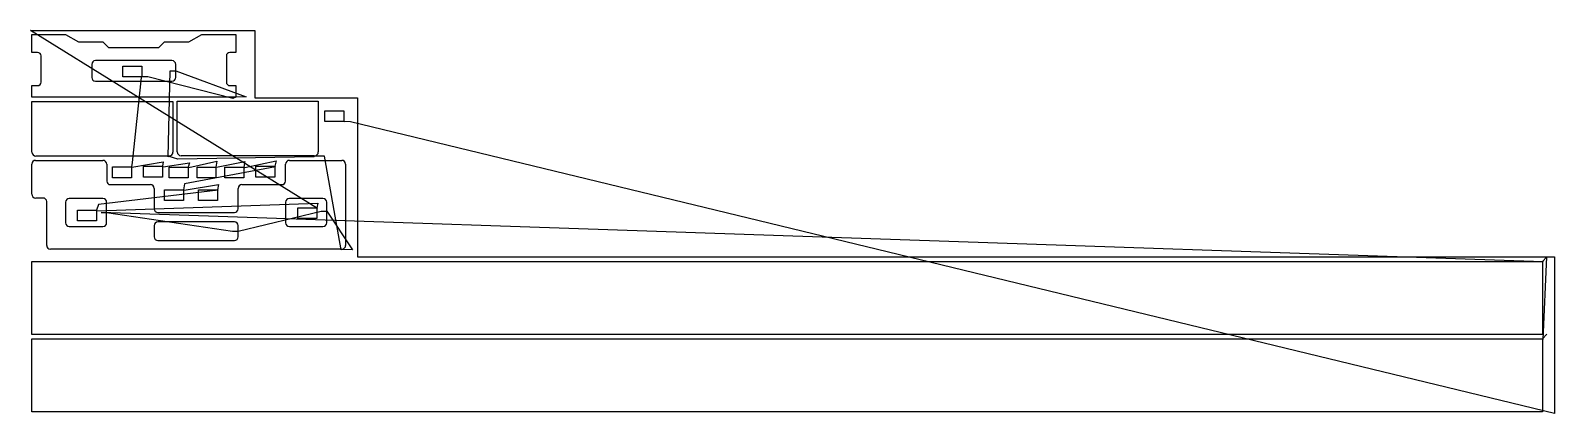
# Model space of a CAD drawing. Header units: metres. Extents: x 0 to 8165, y 0 to 2050.
import ezdxf

# ---------------------------------------------------------------- set-up
doc = ezdxf.new("R2010")
doc.units = ezdxf.units.M

msp = doc.modelspace()

# ---------------------------------------------------------------- linework, layer by layer
at = {"layer": 'TOOL_0'}
for p, q in [((1538.495, 1096.516), (0.002, 2050.027)), ((0.002, 2050.027), (1.002, 2050.027)), ((1.002, 2050.027), (0.002, 2050.027)), ((0.002, 2050.027), (1.002, 2050.027)), ((1.002, 2050.027), (1202.634, 2050.027)), ((1202.634, 2050.027), (1202.634, 1689.569)), ((6.851, 1932.57), (6.851, 2029.37)), ((6.851, 2029.37), (188.212, 2029.37)), ((188.212, 2029.37), (257.494, 1989.37)), ((257.494, 1989.37), (388.3, 1989.37)), ((388.3, 1989.37), (418.3, 1959.37)), ((687.803, 1959.37), (717.803, 1989.37)), ((717.803, 1989.37), (848.609, 1989.37)), ((848.609, 1989.37), (917.891, 2029.37)), ((917.891, 2029.37), (1099.252, 2029.37)), ((1099.252, 2029.37), (1099.252, 1932.57)), ((38.051, 1932.57), (6.851, 1932.57)), ((56.851, 1773.77), (56.851, 1913.77)), ((758.051, 1888.77), (348.051, 1888.77)), ((418.3, 1959.37), (687.803, 1959.37)), ((1049.252, 1913.77), (1049.252, 1773.77)), ((1099.252, 1932.57), (1068.052, 1932.57)), ((328.051, 1868.77), (328.051, 1798.77)), ((495.608, 1801.216), (495.608, 1858.716)), ((495.608, 1858.716), (597.108, 1858.716)), ((597.108, 1801.216), (495.608, 1801.216)), ((592.94, 1797.74), (544.732, 1343.79)), ((597.108, 1801.216), (592.94, 1797.74)), ((597.108, 1858.716), (597.108, 1801.216)), ((627.914, 1802.62), (597.108, 1801.216)), ((1083.19, 1685.601), (627.914, 1802.62)), ((738.183, 1373.322), (748.051, 1833.77)), ((748.051, 1833.77), (778.051, 1833.77)), ((778.051, 1833.77), (778.051, 1868.77)), ((778.051, 1798.77), (778.051, 1833.77)), ((778.051, 1833.77), (1156.224, 1695.684)), ((6.851, 1693.17), (6.851, 1754.97)), ((6.851, 1754.97), (38.051, 1754.97)), ((348.051, 1778.77), (758.051, 1778.77)), ((1068.052, 1754.97), (1099.252, 1754.97)), ((1099.252, 1754.97), (1099.252, 1693.17)), ((1099.251, 1693.17), (6.851, 1693.17)), ((8.001, 1399.016), (8.001, 1669.766)), ((8.001, 1669.766), (763.501, 1669.766)), ((763.501, 1669.766), (763.501, 1399.016)), ((786.543, 1400.218), (786.543, 1670.968)), ((786.543, 1670.968), (1542.043, 1670.968)), ((1099.252, 1693.17), (1083.19, 1685.601)), ((1156.224, 1695.684), (1099.251, 1693.17)), ((1202.634, 1689.569), (1752.517, 1689.569)), ((1542.043, 1670.968), (1542.043, 1400.218)), ((1752.517, 1689.569), (1752.517, 838.964)), ((1577.109, 1562.3), (1577.109, 1619.8)), ((1577.109, 1619.8), (1678.609, 1619.8)), ((1678.609, 1562.3), (1577.109, 1562.3)), ((1678.609, 1562.3), (1676.357, 1558.785)), ((1678.609, 1619.8), (1678.609, 1562.3)), ((1715.137, 1561.217), (1678.609, 1562.3)), ((8164.716, 0), (1715.137, 1561.217)), ((6.852, 1174.416), (6.852, 1335.016)), ((26.852, 1355.016), (388.052, 1355.016)), ((741.251, 1378.266), (28.751, 1378.266)), ((408.652, 1334.416), (408.652, 1244.416)), ((439.315, 1262.138), (439.315, 1319.638)), ((439.315, 1319.638), (540.815, 1319.638)), ((544.732, 1343.79), (540.815, 1319.638)), ((540.815, 1319.638), (540.815, 1262.138)), ((540.815, 1319.638), (543.398, 1318.581)), ((543.398, 1318.581), (711.072, 1346.739)), ((605.588, 1265.776), (605.588, 1323.276)), ((605.588, 1323.276), (707.088, 1323.276)), ((711.072, 1346.739), (707.088, 1323.276)), ((707.088, 1323.276), (707.088, 1265.776)), ((707.088, 1323.276), (710.779, 1320.68)), ((710.779, 1320.68), (851.345, 1342.565)), ((742.797, 1375.693), (738.183, 1373.322)), ((742.798, 1375.694), (741.251, 1378.266)), ((742.681, 1261.609), (742.681, 1319.109)), ((742.681, 1319.109), (844.181, 1319.109)), ((744.25, 1378.32), (742.797, 1375.693)), ((789.312, 1361.929), (742.798, 1375.694)), ((1517.959, 1373.907), (789.312, 1361.929)), ((1519.793, 1379.468), (807.293, 1379.468)), ((1313.259, 1320.55), (825.024, 1229.206)), ((851.345, 1342.565), (844.181, 1319.109)), ((844.181, 1319.109), (844.181, 1261.609)), ((844.181, 1319.109), (848.767, 1316.054)), ((848.767, 1316.054), (997.542, 1349.896)), ((892.238, 1261.61), (892.238, 1319.11)), ((892.238, 1319.11), (993.738, 1319.11)), ((997.542, 1349.896), (993.738, 1319.11)), ((993.738, 1319.11), (993.738, 1261.61)), ((993.738, 1319.11), (996.325, 1317.816)), ((996.325, 1317.816), (1148.596, 1349.59)), ((1041.795, 1261.611), (1041.795, 1319.111)), ((1041.795, 1319.111), (1143.295, 1319.111)), ((1148.596, 1349.59), (1143.295, 1319.111)), ((1143.295, 1319.111), (1143.295, 1261.611)), ((1143.295, 1319.111), (1147.816, 1316.421)), ((1147.816, 1316.421), (1315.339, 1351.55)), ((1207.97, 1265.778), (1207.97, 1323.278)), ((1207.97, 1323.278), (1309.47, 1323.278)), ((1315.339, 1351.55), (1309.47, 1323.278)), ((1309.47, 1323.278), (1309.47, 1265.778)), ((1309.47, 1323.278), (1313.259, 1320.55)), ((1366.452, 1244.416), (1366.452, 1334.416)), ((1387.052, 1355.016), (1668.252, 1355.016)), ((1521.339, 1376.895), (1517.959, 1373.907)), ((1521.34, 1376.896), (1519.793, 1379.468)), ((1522.792, 1379.522), (1521.339, 1376.895)), ((1575.778, 1376.855), (1521.34, 1376.896)), ((1664.731, 875.54), (1575.778, 1376.855)), ((1688.252, 1335.016), (1688.252, 899.816)), ((428.052, 1225.016), (642.552, 1225.016)), ((540.815, 1262.138), (439.315, 1262.138)), ((707.088, 1265.776), (605.588, 1265.776)), ((844.181, 1261.609), (742.681, 1261.609)), ((825.024, 1229.206), (819.298, 1197.149)), ((823.972, 1194.747), (1006.77, 1225.972)), ((993.738, 1261.61), (892.238, 1261.61)), ((1006.77, 1225.972), (1002.09, 1197.149)), ((1143.295, 1261.611), (1041.795, 1261.611)), ((1132.552, 1225.016), (1347.052, 1225.016)), ((1309.47, 1265.778), (1207.97, 1265.778)), ((68.052, 1153.216), (28.052, 1153.216)), ((388.052, 1150.416), (208.052, 1150.416)), ((1006.039, 1195.702), (364.11, 1119.147)), ((663.152, 1204.416), (663.152, 1095.416)), ((717.798, 1139.649), (717.798, 1197.149)), ((717.798, 1197.149), (819.298, 1197.149)), ((819.298, 1197.149), (819.298, 1139.649)), ((819.298, 1197.149), (823.972, 1194.747)), ((900.59, 1139.649), (900.59, 1197.149)), ((900.59, 1197.149), (1002.09, 1197.149)), ((1002.09, 1197.149), (1002.09, 1139.649)), ((1002.09, 1197.149), (1006.039, 1195.702)), ((1111.952, 1095.416), (1111.952, 1204.416)), ((1567.052, 1150.416), (1387.052, 1150.416)), ((86.852, 899.816), (86.852, 1134.416)), ((188.052, 1130.416), (188.052, 1020.416)), ((251.677, 1030.503), (251.677, 1088.003)), ((251.677, 1088.003), (353.177, 1088.003)), ((364.11, 1119.147), (353.177, 1088.003)), ((353.177, 1088.003), (353.177, 1030.503)), ((353.177, 1088.003), (356.505, 1085.623)), ((356.505, 1085.623), (1539.677, 1125.369)), ((8103.037, 810.908), (378.052, 1075.416)), ((378.052, 1075.416), (408.052, 1075.416)), ((408.052, 1075.416), (408.052, 1130.416)), ((408.052, 1020.416), (408.052, 1075.416)), ((408.052, 1075.416), (1082.552, 975.416)), ((682.552, 1076.016), (1092.552, 1076.016)), ((819.298, 1139.649), (717.798, 1139.649)), ((1002.09, 1139.649), (900.59, 1139.649)), ((1112.552, 975.416), (1557.052, 1083.32)), ((1367.052, 1130.416), (1367.052, 1020.416)), ((1432.504, 1043.426), (1432.504, 1100.926)), ((1432.504, 1100.926), (1534.004, 1100.926)), ((1539.677, 1125.369), (1534.004, 1100.926)), ((1534.004, 1100.926), (1534.004, 1043.426)), ((1534.004, 1100.926), (1538.495, 1096.516)), ((1557.052, 1083.32), (1587.052, 1083.32)), ((1587.052, 1083.32), (1587.052, 1130.416)), ((1587.052, 1020.416), (1587.052, 1083.321)), ((1587.052, 1083.321), (1725.996, 875.305)), ((208.052, 1000.416), (388.052, 1000.416)), ((353.177, 1030.503), (251.677, 1030.503)), ((662.552, 1005.416), (662.552, 945.416)), ((1092.552, 1025.416), (682.552, 1025.416)), ((1112.552, 975.416), (1112.552, 1005.416)), ((1387.052, 1000.416), (1567.052, 1000.416)), ((1534.004, 1043.426), (1432.504, 1043.426)), ((682.552, 925.416), (1092.552, 925.416)), ((1082.552, 975.416), (1112.552, 975.416)), ((1112.552, 945.416), (1112.552, 975.416)), ((1666.752, 879.816), (106.852, 879.816)), ((1668.3, 877.244), (1664.731, 875.54)), ((1668.301, 877.245), (1666.752, 879.816)), ((1669.751, 879.872), (1668.3, 877.244)), ((1725.996, 875.305), (1668.301, 877.245)), ((1752.517, 838.964), (8164.716, 838.964)), ((8124.25, 839.193), (8099.501, 814.444)), ((8103.036, 395.965), (8124.25, 839.193)), ((8164.716, 838.964), (8164.716, 1)), ((8.001, 422.944), (8.001, 814.444)), ((8.001, 814.444), (8099.501, 814.444)), ((8099.501, 814.444), (8099.501, 422.944)), ((8099.501, 814.444), (8103.037, 810.908)), ((8099.501, 422.944), (8.001, 422.944)), ((8124.249, 424.25), (8099.5, 399.501)), ((8, 8.001), (8, 399.501)), ((8, 399.501), (8099.5, 399.501)), ((8099.5, 399.501), (8099.5, 8.001)), ((8099.5, 399.501), (8103.036, 395.965)), ((8099.5, 8.001), (8, 8.001)), ((8164.716, 1), (8164.716, 0))]:
    msp.add_line(p, q, dxfattribs=at)
for centre, radius, start, end in [((38.051, 1913.77), 18.8, 0, 90), ((348.051, 1868.77), 20, 90, 180), ((758.051, 1868.77), 20, 0, 90), ((1068.052, 1913.77), 18.8, 90, 180), ((348.051, 1798.77), 20, 180, 270), ((758.051, 1798.77), 20, 270, 0), ((38.051, 1773.77), 18.8, 270, 0), ((1068.052, 1773.77), 18.8, 180, 270), ((28.751, 1399.016), 20.75, 180, 270), ((742.751, 1399.016), 20.75, 274.142668, 0), ((807.293, 1400.218), 20.75, 180, 270), ((1521.293, 1400.218), 20.75, 274.142668, 0), ((26.852, 1335.016), 20, 90, 180), ((388.052, 1334.416), 20.6, 0, 90), ((1387.052, 1334.416), 20.6, 90, 180), ((1668.252, 1335.016), 20, 0, 90), ((428.052, 1244.416), 19.4, 180, 270), ((642.552, 1204.416), 20.6, 0, 90), ((1132.552, 1204.416), 20.6, 90, 180), ((1347.052, 1244.416), 19.4, 270, 0), ((28.052, 1174.416), 21.2, 180, 270), ((68.052, 1134.416), 18.8, 0, 90), ((208.052, 1130.416), 20, 90, 180), ((388.052, 1130.416), 20, 0, 90), ((1387.052, 1130.416), 20, 90, 180), ((1567.052, 1130.416), 20, 0, 90), ((682.552, 1095.416), 19.4, 180, 270), ((1092.552, 1095.416), 19.4, 270, 0), ((208.052, 1020.416), 20, 180, 270), ((388.052, 1020.416), 20, 270, 0), ((682.552, 1005.416), 20, 90, 180), ((1092.552, 1005.416), 20, 0, 90), ((1387.052, 1020.416), 20, 180, 270), ((1567.052, 1020.416), 20, 270, 0), ((106.852, 899.816), 20, 180, 270), ((682.552, 945.416), 20, 180, 270), ((1092.552, 945.416), 20, 270, 0), ((1668.252, 899.816), 20, 274.2982949, 0)]:
    msp.add_arc(centre, radius, start, end, dxfattribs=at)

doc.saveas('drawing.dxf')
